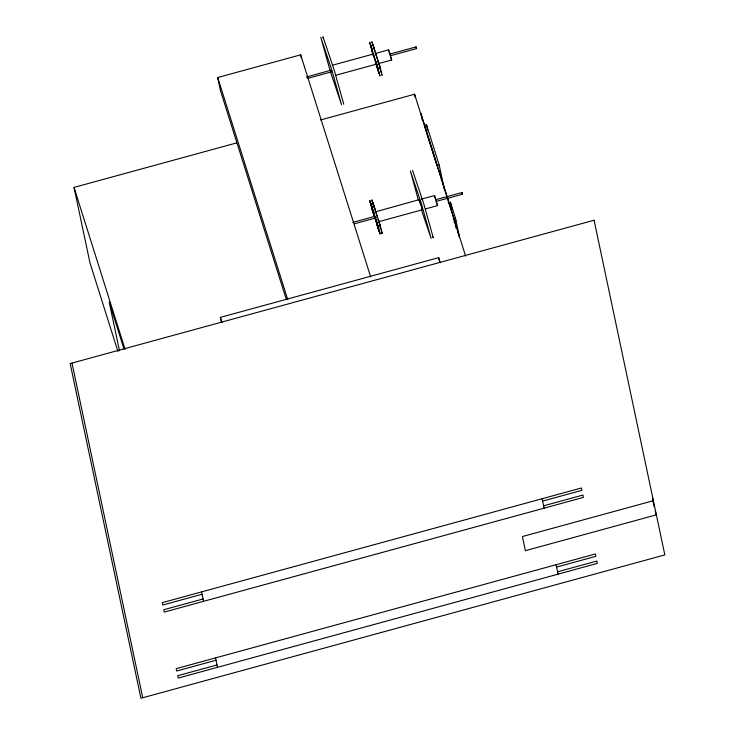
<?xml version="1.0" encoding="UTF-8"?>
<svg xmlns="http://www.w3.org/2000/svg" width="735" height="735" viewBox="0 0 735 735"><rect width="100%" height="100%" fill="white"/><g stroke="black" fill="none" stroke-linecap="round" stroke-linejoin="round"><path stroke-width="1.1" d="M286.402 299.742L220.5 90.727L217.707 77.533L300.67 54.831L370.706 276.976M332.891 65.093L373.279 54.05L374.942 58.993L376.393 64.156L336.005 75.2M375.622 54.179L375.466 53.444L388.558 49.861L389.091 51.266L391.672 59.976L378.571 63.559L378.194 61.997M306.927 76.89L331.154 70.137M389.596 54.151L416.056 46.911L416.267 47.518L416.57 48.593L390.11 55.832M307.423 78.452L331.678 71.819M117.903 351.422L89.973 262.827L74.024 187.407L236.56 142.939M320.598 119.952L414.577 94.236L465.623 256.129M444.519 190.172L439.227 165.154L426.475 124.702L424.297 125.299L436.7 164.658M437.049 165.752L439.227 165.154M375.557 211.809L419.198 199.663L420.861 204.615L422.303 209.778L378.644 221.722M421.375 199.066L434.56 195.629L437.582 205.598L425.583 208.878M352.818 222.393L374.868 216.356M435.506 199.773L461.966 192.533L462.177 193.14L462.49 194.215L436.03 201.454M354.435 223.771L376.485 217.744M448.249 202.823L450.426 202.226L455.535 218.405L459.522 237.258L457.473 230.79M372.002 209.153L380.096 234.107L380.004 233.445L382.191 232.848L379.848 224.368M453.348 219.002L455.535 218.405M453.844 221.354L456.031 220.757M221.364 322.095L220.362 317.382L438.666 257.654L440.256 262.717M202.061 594.257L162.766 605.015L162.27 602.654L581.413 487.985L581.909 490.346L542.614 501.095M203.062 598.979L163.767 609.728L164.263 612.08L583.406 497.411L582.901 495.059L543.615 505.809M216.017 660.25L176.722 671L176.225 668.648L595.359 553.979L595.855 556.331L556.57 567.089M217.009 664.964L177.714 675.713L178.219 678.074L597.353 563.405L596.857 561.053L557.562 571.802M391.672 59.976L390.799 57.541M375.466 53.444L375.723 54.068M381.934 74.869L382.2 75.356L379.774 66.205M437.582 205.598L437.059 204.192M412.565 170.428L423.645 203.393L433.301 237.818L432.768 236.863M306.899 76.771L307.184 77.598M375.53 211.606L375.796 212.231M372.921 44.467L374.822 50.788L373.104 44.991M370.743 45.065L372.636 51.386L370.918 45.588M381.116 72.535L381.033 71.911M376.127 63.532L376.393 64.156M421.458 199.213L421.642 199.69M372.994 202.63L374.308 207.334M374.051 207.628L373.977 207.702M381.189 230.698L381.107 230.073M381.401 231.442L382.273 233.509L382.191 232.848M379.003 231.295L377.101 224.974L378.819 230.781M374.538 208.014L374.896 208.951L373.169 203.154M375.998 54.849L376.338 55.878M379.655 66.334L380.234 67.951L379.977 66.913M379.572 67.151L380.05 68.64M375.861 62.751L375.135 60.518M373.343 55.456L372.323 52.222M421.431 207.344L422.303 209.778M376.063 213.012L376.403 214.041M379.719 224.497L380.307 226.114L380.05 225.075M379.637 225.314L380.124 226.803M436.333 201.95L436.719 203.163M374.381 50.678L374.639 51.478M375.833 63.816L380.023 75.953L369.65 42.253L373.15 55.088M374.455 208.832L374.712 209.64M375.107 211.524L375.364 212.332M652.459 497.797L653.378 500.71L522.401 536.541L525.387 550.68L656.364 514.849L655.142 510.963M377.808 225.369L369.723 200.416L376.458 222.319L373.38 212.406M217.707 77.533L287.752 299.669M220.362 317.382L221.961 322.435M74.024 187.407L125.069 349.3M124.004 349.015L109.184 302.002L119.493 350.797M376.724 57.091L377.128 58.396M379.398 65.525L378.158 61.216L379.536 65.387M421.385 209.797L431.123 238.416L421.467 203.99L410.378 171.025L418.371 199.984M379.462 223.688L378.231 219.379L379.6 223.55M376.789 215.254L377.193 216.559M380.252 227.822L380.519 228.686M330.456 71.773L341.545 104.737L331.889 70.312L320.8 37.347L330.125 70.679M380.326 69.513L380.831 71.203M420.245 203.522L420.64 204.826M377.349 65.985L375.98 61.813L378.047 68.548L377.597 66.802M380.399 227.675L380.656 228.548M377.423 224.147L376.044 219.976L378.121 226.711L377.863 225.673M372.388 210.375L373.766 214.547L371.745 207.904L371.947 208.85M389.247 52.488L389.614 53.719M379.921 66.609L371.837 41.656L371.919 42.327M377.524 59.71L377.891 60.931M379.673 67.96L379.912 68.778M375.181 53.223L375.42 54.041M373.968 56.668L374.326 57.9M379.995 224.772L371.901 199.819L373.169 205.01M379.986 226.94L379.536 225.415M375.254 211.386L375.493 212.204M434.854 197.044L435.157 198.11M419.878 202.29L419.198 199.663M373.444 55.355L371.625 49.649L372.075 51.395M377.661 224.965L380.004 233.445M372.149 209.558L369.806 201.078M388.944 51.422L388.558 49.861M373.656 55.603L373.279 54.05M378.268 220.16L378.617 221.52M462.48 194.178L461.966 192.533M416.57 48.565L416.056 46.911M434.633 196.217L434.477 195.482M653.002 501.298L654.15 506.737M542.118 498.734L544.111 508.161M556.064 564.728L558.058 574.154M456.251 228.769L454.147 218.791L420.99 113.622L422.395 120.274M450.426 202.226L451.841 208.878M426.475 124.702L427.623 130.141M414.577 94.236L415.284 97.571M438.666 257.654L439.659 262.367M300.67 54.831L301.359 58.139M201.565 591.905L203.558 601.331M215.52 657.899L217.514 667.325M71.993 363.081L142.581 696.955M343.732 104.14L334.076 69.715L322.987 36.75L323.152 38.091M594.082 220.243L70.165 363.577L140.918 698.25L664.835 554.916L594.082 220.243M373.858 49.144L373.858 49.144M377.083 66.903L379.104 73.546L377.083 66.903M370.688 202.906L372.709 209.548L370.688 202.906"/></g></svg>
